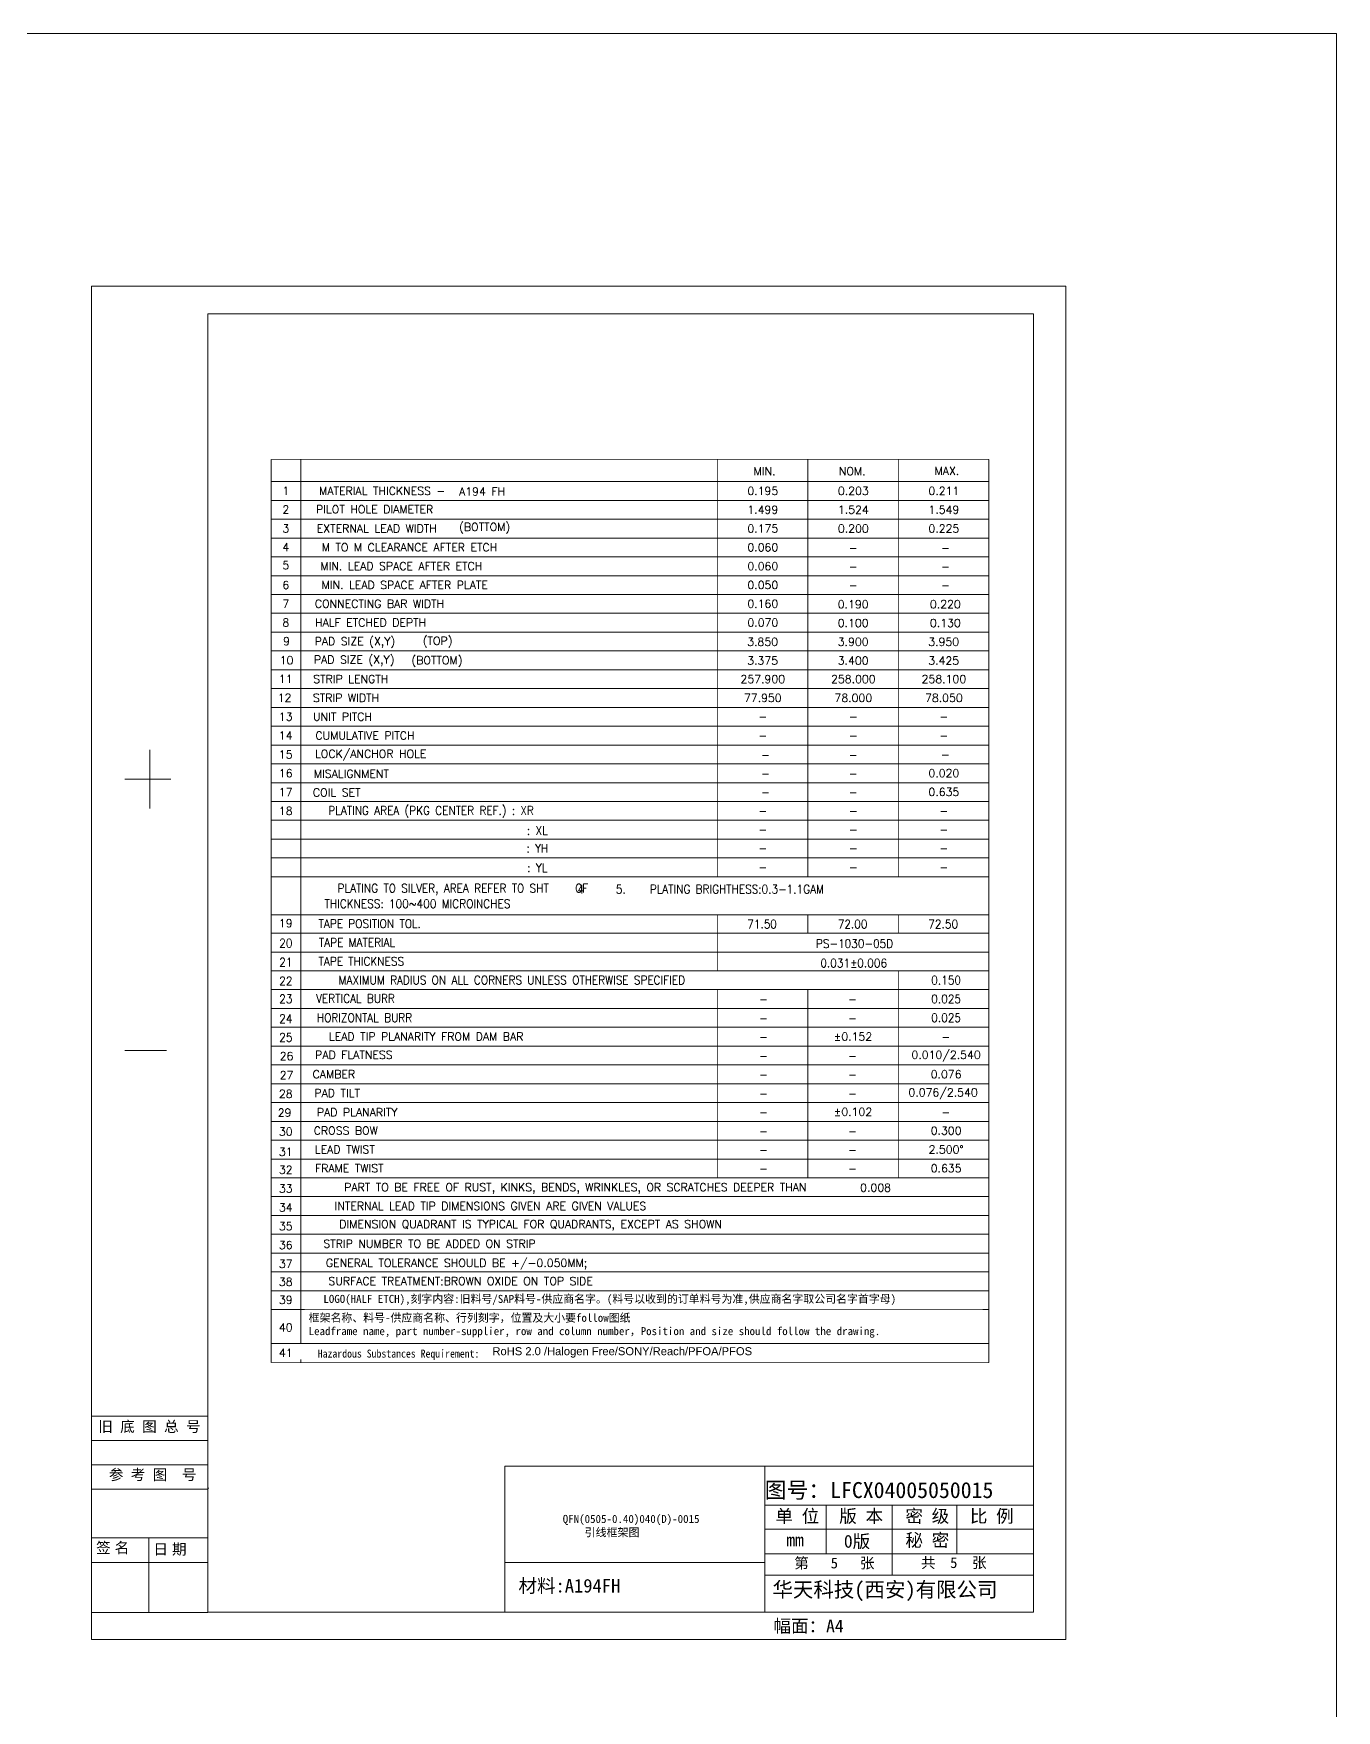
# Model space of a CAD drawing. Extents: x -140 to 3541, y -503 to -95.
# Drawn here: x 3433.1 to 3540.6, y -364.9 to -226.6 of the extents above; entities that cross this region are included whole.
import ezdxf
from ezdxf.enums import TextEntityAlignment as Align

# ---------------------------------------------------------------- set-up
doc = ezdxf.new("R2010")
doc.units = 0
doc.header["$LTSCALE"] = 5
doc.header["$MEASUREMENT"] = 0
doc.layers.add('5', color=7, linetype='CONTINUOUS')
doc.layers.add('图层1实体', color=7, linetype='CONTINUOUS', lineweight=18)
doc.styles.add('ROMANS', font='SIMPLEX', dxfattribs={"width": 0.8, "height": 0.018})
doc.styles.add('SIMPLEX', font='SIMPLEX')
doc.styles.add('宋体', font='')
doc.styles.get('宋体').set_extended_font_data('SimSun')

msp = doc.modelspace()

# ---------------------------------------------------------------- linework, layer by layer
at = {"layer": '5', "color": 3, "lineweight": 0}
for p, q in [((3455.12785, -336.18695, 0.00263), (3455.12785, -261.68541, 0.00263)), ((3452.69195, -263.52546, 0.00263), (3511.88772, -263.52546, 0.00263)), ((3452.69195, -265.07735, 0.00263), (3511.88772, -265.07735, 0.00263)), ((3452.69195, -266.62924, 0.00263), (3511.88772, -266.62924, 0.00263)), ((3452.69195, -268.18113, 0.00263), (3511.88772, -268.18113, 0.00263)), ((3452.69195, -269.73302, 0.00263), (3511.88772, -269.73302, 0.00263)), ((3452.69195, -271.28491, 0.00263), (3511.88772, -271.28491, 0.00263)), ((3452.69195, -272.8368, 0.00263), (3511.88772, -272.8368, 0.00263)), ((3452.69195, -274.38869, 0.00263), (3511.88772, -274.38869, 0.00263)), ((3452.69195, -275.94058, 0.00263), (3511.88772, -275.94058, 0.00263)), ((3452.69195, -277.49247, 0.00263), (3511.88772, -277.49247, 0.00263)), ((3452.69195, -279.04436, 0.00263), (3511.88772, -279.04436, 0.00263)), ((3452.69195, -280.59625, 0.00263), (3511.88772, -280.59625, 0.00263)), ((3452.69195, -282.14814, 0.00263), (3511.88772, -282.14814, 0.00263)), ((3452.69195, -283.70003, 0.00263), (3511.88772, -283.70003, 0.00263)), ((3452.69195, -285.25192, 0.00263), (3511.88772, -285.25192, 0.00263)), ((3452.69195, -286.80381, 0.00263), (3511.88772, -286.80381, 0.00263)), ((3452.69195, -288.3557, 0.00263), (3511.88772, -288.3557, 0.00263)), ((3452.69195, -289.90759, 0.00263), (3511.88772, -289.90759, 0.00263)), ((3452.69195, -291.45947, 0.00263), (3511.88772, -291.45947, 0.00263)), ((3452.69195, -293.01136, 0.00263), (3511.88772, -293.01136, 0.00263)), ((3452.69195, -294.56325, 0.00263), (3511.88772, -294.56325, 0.00263)), ((3452.69195, -296.11514, 0.00263), (3511.88772, -296.11514, 0.00263)), ((3452.69195, -299.26828, 0.00263), (3511.88772, -299.26828, 0.00263)), ((3452.69195, -300.7708, 0.00263), (3511.88772, -300.7708, 0.00263)), ((3452.69195, -302.32269, 0.00263), (3511.88772, -302.32269, 0.00263)), ((3452.69195, -303.87458, 0.00263), (3511.88772, -303.87458, 0.00263)), ((3452.69195, -305.42646, 0.00263), (3511.88772, -305.42646, 0.00263)), ((3452.69195, -306.97835, 0.00263), (3511.88772, -306.97835, 0.00263)), ((3452.69195, -308.53024, 0.00263), (3511.88772, -308.53024, 0.00263)), ((3452.69195, -310.08212, 0.00263), (3511.88772, -310.08212, 0.00263)), ((3452.69195, -311.63401, 0.00263), (3511.88772, -311.63401, 0.00263)), ((3452.69195, -313.1859, 0.00263), (3511.88772, -313.1859, 0.00263)), ((3452.69195, -314.73779, 0.00263), (3511.88772, -314.73779, 0.00263)), ((3452.69195, -316.28968, 0.00263), (3511.88772, -316.28968, 0.00263)), ((3452.69195, -317.84157, 0.00263), (3511.88772, -317.84157, 0.00263)), ((3452.69195, -319.39346, 0.00263), (3511.88772, -319.39346, 0.00263)), ((3452.69195, -320.94534, 0.00263), (3511.88772, -320.94534, 0.00263)), ((3452.69195, -320.94534, 0.00263), (3511.88772, -320.94534, 0.00263)), ((3452.69195, -322.49723, 0.00263), (3511.88772, -322.49723, 0.00263)), ((3452.69195, -324.04911, 0.00263), (3511.88772, -324.04911, 0.00263)), ((3452.69195, -325.601, 0.00263), (3511.88772, -325.601, 0.00263)), ((3452.69195, -327.15289, 0.00263), (3511.88772, -327.15289, 0.00263)), ((3452.69195, -328.7048, 0.00263), (3511.88772, -328.7048, 0.00263)), ((3452.69195, -330.25672, 0.00263), (3511.88772, -330.25672, 0.00263)), ((3452.69195, -331.80863, 0.00263), (3511.88772, -331.80863, 0.00263)), ((3452.69195, -331.80863, 0.00263), (3511.88772, -331.80863, 0.00263))]:
    msp.add_line(p, q, dxfattribs=at)
at = {"layer": '5', "color": 7, "lineweight": 0, "const_width": 0.07054, "elevation": 0.00263}
for points in [[(3452.69195, -336.18695), (3452.69195, -261.68541)], [(3452.69195, -261.68541), (3511.88772, -261.68541)], [(3489.4853, -296.11514), (3489.4853, -261.68541)], [(3496.95277, -296.11514), (3496.95277, -261.68541)], [(3504.42025, -296.11514), (3504.42025, -261.68541)], [(3511.88772, -336.18695), (3511.88772, -261.68541)], [(3489.4853, -303.87458), (3489.4853, -299.26828)], [(3489.4853, -303.87458), (3489.4853, -299.26828)], [(3496.95277, -300.7708), (3496.95277, -299.26828)], [(3496.95277, -300.7708), (3496.95277, -299.26828)], [(3504.42025, -300.7708), (3504.42025, -299.26828)], [(3504.42025, -300.7708), (3504.42025, -299.26828)], [(3504.42025, -320.94534), (3504.42025, -303.87458)], [(3489.4853, -320.94534), (3489.4853, -305.42646)], [(3496.95277, -320.94534), (3496.95277, -305.42646)], [(3452.69195, -336.18695), (3511.88772, -336.18695)]]:
    msp.add_lwpolyline(points, dxfattribs=at)
at = {"layer": '图层1实体', "lineweight": 0}
for p, q in [((3442.68878, -285.65309, 0.04423), (3442.68878, -290.47558, 0.04423)), ((3440.61909, -288.06433, 0.04423), (3444.06857, -288.06433, 0.04423)), ((3440.96404, -288.06433, 0.04423), (3444.41352, -288.06433, 0.04423)), ((3440.61909, -310.45444, 0.04423), (3444.06857, -310.45444, 0.04423)), ((3447.46466, -340.58831, 0.04423), (3437.8595, -340.58831, 0.04423)), ((3447.46466, -342.59968, 0.04423), (3437.8595, -342.59968, 0.04423)), ((3447.46466, -344.61106, 0.04423), (3437.8595, -344.61106, 0.04423)), ((3471.96112, -356.77459, 0.04423), (3471.96112, -344.71248, 0.04423)), ((3471.96112, -344.71248, 0.04423), (3515.55665, -344.71248, 0.04423)), ((3493.39408, -344.71248, 0.04423), (3493.39408, -356.77459, 0.04423)), ((3447.46466, -346.62244, 0.04423), (3437.8595, -346.62244, 0.04423)), ((3447.51441, -346.51704, 0.04423), (3447.51441, -346.57677, 0.04423)), ((3493.39408, -347.94037, 0.04423), (3515.55665, -347.94037, 0.04423)), ((3498.46473, -347.98103, 0.04423), (3498.46473, -351.94851, 0.04423)), ((3503.92265, -347.98103, 0.04423), (3503.92265, -353.71347, 0.04423)), ((3509.23881, -347.98103, 0.04423), (3509.23881, -351.94851, 0.04423)), ((3437.8595, -350.64112, 0.04423), (3447.46466, -350.64519, 0.04423)), ((3442.60999, -350.64112, 0.04423), (3442.60999, -356.73315, 0.04423)), ((3442.60999, -356.73315, 0.04423), (3442.60999, -350.70084, 0.04423)), ((3493.39408, -349.91252, 0.04423), (3515.55665, -349.91252, 0.04423)), ((3447.46466, -352.66044, 0.04423), (3437.8595, -352.66044, 0.04423)), ((3493.39408, -352.66044, 0.04423), (3471.96112, -352.66044, 0.04423)), ((3493.39408, -351.94851, 0.04423), (3515.55665, -351.94851, 0.04423)), ((3493.39408, -353.71347, 0.04423), (3515.55665, -353.71347, 0.04423)), ((3447.45836, -356.78105, 0.04423), (3437.88685, -356.78105, 0.04423))]:
    msp.add_line(p, q, dxfattribs=at)
at = {"layer": '图层1实体'}
msp.add_lwpolyline([(3120.44441, -226.57204), (3540.55455, -226.57204), (3540.55455, -503.1744), (3120.44441, -503.1744)], close=True, dxfattribs=at)
at = {"layer": '图层1实体', "lineweight": 0, "elevation": 0.04423}
for points in [[(3437.8595, -247.41515), (3518.23248, -247.41515), (3518.23248, -359.02376), (3437.8595, -359.02376)], [(3447.46466, -249.67789), (3515.55665, -249.67789), (3515.55665, -356.77459), (3447.46466, -356.77459)]]:
    msp.add_lwpolyline(points, close=True, dxfattribs=at)

# ---------------------------------------------------------------- texts
at = {"layer": '5', "color": 7, "lineweight": 0, "style": 'SIMPLEX'}
for s, p in [('MIN.', (3493.38418, -262.65791, -0.10287)), ('NOM.', (3500.61341, -262.6657, -0.10287)), ('MAX.', (3508.42655, -262.65013, -0.10287))]:
    msp.add_text(s, height=0.66, dxfattribs=at).set_placement(p, align=Align.MIDDLE)
at = {"layer": '5', "color": 3, "lineweight": 0}
for s, style, p in [('1', 'SIMPLEX', (3453.90559, -264.27297, -0.10287)), ('MATERIAL THICKNESS - ', 'SIMPLEX', (3462.07729, -264.28977, -0.10287)), ('A194 FH', 'SIMPLEX', (3470.08861, -264.33982, -0.10287)), ('0.195', 'SIMPLEX', (3493.23899, -264.29174, -0.10287)), ('0.203', 'SIMPLEX', (3500.70646, -264.29174, -0.10287)), ('0.211', 'SIMPLEX', (3508.17393, -264.29174, -0.10287)), ('2', 'SIMPLEX', (3453.90559, -265.82486, -0.10287)), ('PILOT HOLE DIAMETER', 'SIMPLEX', (3461.22546, -265.80894, -0.10287)), ('1.499', 'SIMPLEX', (3493.23899, -265.84363, -0.10287)), ('1.524', 'SIMPLEX', (3500.70646, -265.84363, -0.10287)), ('1.549', 'SIMPLEX', (3508.17393, -265.84363, -0.10287)), ('(BOTTOM)', 'SIMPLEX', (3470.29868, -267.31331, -0.10287)), ('3', 'SIMPLEX', (3453.90559, -267.3943, -0.10287)), ('EXTERNAL LEAD WIDTH', 'SIMPLEX', (3461.40247, -267.39354, -0.10287)), ('0.175', 'SIMPLEX', (3493.23899, -267.39552, -0.10287)), ('0.200', 'SIMPLEX', (3500.70646, -267.39552, -0.10287)), ('0.225', 'SIMPLEX', (3508.17393, -267.39552, -0.10287)), ('4', 'SIMPLEX', (3453.90559, -268.94034, -0.10287)), ('M TO M CLEARANCE AFTER ETCH', 'SIMPLEX', (3464.09647, -268.94543, -0.10287)), ('0.060', 'SIMPLEX', (3493.23899, -268.94741, -0.10287)), ('5', 'SIMPLEX', (3453.90559, -270.42202, -0.10287)), ('MIN. LEAD SPACE AFTER ETCH', 'SIMPLEX', (3463.42684, -270.49732, -0.10287)), ('0.060', 'SIMPLEX', (3493.23899, -270.4993, -0.10287)), ('6', 'SIMPLEX', (3453.90559, -272.05529, -0.10287)), ('MIN. LEAD SPACE AFTER PLATE', 'SIMPLEX', (3463.70496, -272.04921, -0.10287)), ('0.050', 'SIMPLEX', (3493.23899, -272.05119, -0.10287)), ('7', 'SIMPLEX', (3453.90559, -273.59608, -0.10287)), ('CONNECTING BAR WIDTH', 'SIMPLEX', (3461.62487, -273.6011, -0.10287)), ('0.160', 'SIMPLEX', (3493.23899, -273.60308, -0.10287)), ('0.190', 'SIMPLEX', (3500.69222, -273.63614, -0.10287)), ('0.220', 'SIMPLEX', (3508.29771, -273.63614, -0.10287)), ('8', 'SIMPLEX', (3453.90559, -275.14797, -0.10287)), ('HALF ETCHED DEPTH', 'SIMPLEX', (3460.89092, -275.15299, -0.10287)), ('0.070', 'SIMPLEX', (3493.23899, -275.15497, -0.10287)), ('0.100', 'SIMPLEX', (3500.69222, -275.18803, -0.10287)), ('0.130', 'SIMPLEX', (3508.29771, -275.18803, -0.10287)), ('9', 'SIMPLEX', (3453.9573, -276.68711, -0.10287)), ('PAD SIZE (X,Y)', 'SIMPLEX', (3459.60036, -276.74517, 0.00263)), ('(TOP)', 'SIMPLEX', (3466.41595, -276.70553, 0.00263)), ('3.850', 'SIMPLEX', (3493.22475, -276.73992, -0.10287)), ('3.900', 'SIMPLEX', (3500.69222, -276.73992, -0.10287)), ('3.950', 'SIMPLEX', (3508.15969, -276.73992, -0.10287)), ('10', 'SIMPLEX', (3453.9573, -278.25587, -0.10287)), ('PAD SIZE (X,Y)', 'SIMPLEX', (3459.53908, -278.25677, 0.00263)), ('(BOTTOM)', 'SIMPLEX', (3466.36343, -278.30908, 0.00263)), ('3.375', 'SIMPLEX', (3493.22475, -278.29181, -0.10287)), ('3.400', 'SIMPLEX', (3500.69222, -278.29181, -0.10287)), ('3.425', 'SIMPLEX', (3508.15969, -278.29181, -0.10287)), ('11', 'SIMPLEX', (3453.89139, -279.79932, -0.10287)), ('STRIP LENGTH', 'SIMPLEX', (3459.2562, -279.80866, -0.10287)), ('257.900', 'SIMPLEX', (3493.23899, -279.81064, -0.10287)), ('258.000', 'SIMPLEX', (3500.70646, -279.81064, -0.10287)), ('258.100', 'SIMPLEX', (3508.17393, -279.81064, -0.10287)), ('12', 'SIMPLEX', (3453.79288, -281.35272, -0.10287)), ('STRIP WIDTH', 'SIMPLEX', (3458.86378, -281.36055, -0.10287)), ('77.950', 'SIMPLEX', (3493.23899, -281.36253, -0.10287)), ('78.000', 'SIMPLEX', (3500.70646, -281.36253, -0.10287)), ('78.050', 'SIMPLEX', (3508.17393, -281.36253, -0.10287)), ('13', 'SIMPLEX', (3453.89139, -282.91305, -0.10287)), ('UNIT PITCH', 'SIMPLEX', (3458.5748, -282.91244, -0.10287)), ('-', 'SIMPLEX', (3493.23899, -282.91442, -0.10287)), ('-', 'SIMPLEX', (3500.70646, -282.91442, -0.10287)), ('-', 'SIMPLEX', (3508.17393, -282.91442, -0.10287)), ('14', 'SIMPLEX', (3453.89139, -284.46493, -0.10287)), ('CUMULATIVE PITCH', 'SIMPLEX', (3460.42517, -284.47009, -0.10287)), ('-', 'SIMPLEX', (3493.23899, -284.46631, -0.10287)), ('-', 'SIMPLEX', (3500.70646, -284.46631, -0.10287)), ('-', 'SIMPLEX', (3508.17393, -284.46631, -0.10287)), ('15', 'SIMPLEX', (3453.89139, -286.03349, -0.10287)), ('LOCK/ANCHOR HOLE', 'SIMPLEX', (3460.89989, -286.0233, -0.10287)), ('-', 'SIMPLEX', (3508.29771, -286.05126, -0.10287)), ('16', 'SIMPLEX', (3453.89139, -287.57715, -0.10287)), ('MISALIGNMENT', 'SIMPLEX', (3459.30479, -287.61694, -0.10287)), ('0.020', 'SIMPLEX', (3508.17393, -287.57009, -0.10287)), ('17', 'SIMPLEX', (3453.89139, -289.12904, -0.10287)), ('COIL SET', 'SIMPLEX', (3458.09773, -289.16627, -0.10287)), ('0.635', 'SIMPLEX', (3508.17393, -289.12198, -0.10287)), ('18', 'SIMPLEX', (3453.89139, -290.68092, -0.10287)), ('-', 'SIMPLEX', (3493.23899, -290.67387, -0.10287)), ('-', 'SIMPLEX', (3500.70646, -290.67387, -0.10287)), ('-', 'SIMPLEX', (3508.17393, -290.67387, -0.10287)), ('-', 'SIMPLEX', (3493.23899, -292.22575, -0.10287)), ('-', 'SIMPLEX', (3500.70646, -292.22575, -0.10287)), ('-', 'SIMPLEX', (3508.17393, -292.22575, -0.10287)), ('-', 'SIMPLEX', (3493.23899, -293.77764, -0.10287)), ('-', 'SIMPLEX', (3500.70646, -293.77764, -0.10287)), ('-', 'SIMPLEX', (3508.17393, -293.77764, -0.10287)), ('-', 'SIMPLEX', (3493.23899, -295.32953, -0.10287)), ('-', 'SIMPLEX', (3500.70646, -295.32953, -0.10287)), ('-', 'SIMPLEX', (3508.17393, -295.32953, -0.10287)), ('19', 'SIMPLEX', (3453.89139, -299.95141, -0.10287)), ('LEAD TIP PLANARITY FROM DAM BAR', 'SIMPLEX', (3465.47397, -309.29455, -0.10287)), ('%%p0.152', 'SIMPLEX', (3500.67528, -309.29653, -0.10287)), ('26', 'SIMPLEX', (3453.9573, -310.90478, -0.10287)), ('PAD FLATNESS', 'SIMPLEX', (3459.51411, -310.79977, -0.10287)), ('0.010/2.540', 'SIMPLEX', (3508.35835, -310.84842, -0.10287)), ('27', 'SIMPLEX', (3453.9573, -312.47354, -0.10287)), ('CAMBER', 'SIMPLEX', (3457.86254, -312.39833, -0.10287)), ('0.076', 'SIMPLEX', (3508.35835, -312.40031, -0.10287)), ('28', 'SIMPLEX', (3453.89139, -314.017, -0.10287)), ('PAD TILT', 'SIMPLEX', (3458.14066, -313.95022, -0.10287)), ('0.076/2.540', 'SIMPLEX', (3508.11036, -313.9522, -0.10287)), ('29', 'SIMPLEX', (3453.79288, -315.5704, -0.10287)), ('PAD PLANARITY', 'SIMPLEX', (3459.78229, -315.54239, -0.10287)), ('%%p0.102', 'SIMPLEX', (3500.67528, -315.50409, -0.10287)), ('30', 'SIMPLEX', (3453.89139, -317.13072, -0.10287)), ('CROSS BOW', 'SIMPLEX', (3458.84615, -317.054, -0.10287)), ('0.300', 'SIMPLEX', (3508.35835, -317.05598, -0.10287)), ('31', 'SIMPLEX', (3453.89139, -318.79804, -0.10287)), ('LEAD TWIST', 'SIMPLEX', (3458.76523, -318.60589, -0.10287)), ('2.500%%d', 'SIMPLEX', (3508.35835, -318.60787, -0.10287)), ('32', 'SIMPLEX', (3453.89139, -320.27903, -0.10287)), ('FRAME TWIST', 'SIMPLEX', (3459.13654, -320.15778, -0.10287)), ('0.635', 'SIMPLEX', (3508.35835, -320.15976, -0.10287)), ('33', 'SIMPLEX', (3453.89139, -321.83092, -0.10287)), ('PART TO BE FREE OF RUST, KINKS, BENDS, WRINKLES, OR SCRATCHES DEEPER THAN', 'SIMPLEX', (3477.77613, -321.81876, -0.10287)), ('0.008', 'SIMPLEX', (3502.54222, -321.75942, -0.10287)), ('34', 'SIMPLEX', (3453.89139, -323.38281, -0.10287)), ('INTERNAL LEAD TIP DIMENSIONS GIVEN ARE GIVEN VALUES', 'SIMPLEX', (3470.7769, -323.26862, -0.10287)), ('35', 'SIMPLEX', (3453.89139, -324.93469, -0.10287)), ('DIMENSION QUADRANT IS TYPICAL FOR QUADRANTS, EXCEPT AS SHOWN', 'SIMPLEX', (3474.09192, -324.86226, -0.10287)), ('36', 'SIMPLEX', (3453.89139, -326.48658, -0.10287)), ('STRIP NUMBER TO BE ADDED ON STRIP', 'SIMPLEX', (3465.75089, -326.37716, -0.10287)), ('37', 'SIMPLEX', (3453.89139, -328.03847, -0.10287)), ('GENERAL TOLERANCE SHOULD BE +/-0.050MM;', 'SIMPLEX', (3467.98265, -328.01184)), ('SURFACE TREATMENT:BROWN OXIDE ON TOP SIDE', 'SIMPLEX', (3468.31862, -329.46242)), ('38', 'SIMPLEX', (3453.89139, -329.51696, -0.10287)), ('LOGO(HALF ETCH),刻字内容:旧料号/SAP料号-供应商名字。(料号以收到的订单料号为准,供应商名字取公司名字首字母) ', '宋体', (3480.84096, -330.95631)), ('39', 'SIMPLEX', (3453.89139, -331.01679, -0.10287)), ('40', 'SIMPLEX', (3453.89139, -333.28173, -0.10287))]:
    msp.add_text(s, height=0.66, dxfattribs=dict(at, style=style)).set_placement(p, align=Align.MIDDLE)
at = {"layer": '5', "color": 3, "lineweight": 0, "width": 0.9}
for s, height, style, p in [('-', 0.7054, 'ROMANS', (3500.69222, -268.98047, -0.10287)), ('-', 0.7054, 'ROMANS', (3508.29771, -268.98047, -0.10287)), ('-', 0.7054, 'ROMANS', (3500.69222, -270.53236, -0.10287)), ('-', 0.7054, 'ROMANS', (3508.29771, -270.53236, -0.10287)), ('-', 0.7054, 'ROMANS', (3500.69222, -272.08425, -0.10287)), ('-', 0.7054, 'ROMANS', (3508.29771, -272.08425, -0.10287)), ('-', 0.7054, 'ROMANS', (3493.45872, -286.05126, -0.10287)), ('-', 0.7054, 'ROMANS', (3500.69222, -286.05126, -0.10287)), ('-', 0.7054, 'ROMANS', (3493.45872, -287.60315, -0.10287)), ('-', 0.7054, 'ROMANS', (3500.69222, -287.60315, -0.10287)), ('PLATING AREA (PKG CENTER REF.) : XR', 0.7054044, 'ROMANS', (3465.88285, -290.69981, 0.00263)), ('-', 0.7054, 'ROMANS', (3493.45872, -289.15504, -0.10287)), ('-', 0.7054, 'ROMANS', (3500.69222, -289.15504, -0.10287)), (': XL', 0.705404, 'ROMANS', (3474.64534, -292.30308, 0.00263)), (': YH', 0.705404, 'ROMANS', (3474.64534, -293.76691, 0.00263)), (': YL', 0.705404, 'ROMANS', (3474.64534, -295.37015, 0.00263)), ('TAPE POSITION TOL.', 0.7054044, 'ROMANS', (3460.82195, -299.98322, -0.10287)), ('71.50', 0.705404, 'ROMANS', (3493.17955, -300.01826, -0.10287)), ('72.00', 0.705404, 'ROMANS', (3500.64702, -300.01826, -0.10287)), ('72.50', 0.705404, 'ROMANS', (3508.1145, -300.01826, -0.10287)), ('20', 0.705404, 'ROMANS', (3453.90559, -301.59443, -0.10287)), ('TAPE MATERIAL', 0.7054044, 'ROMANS', (3459.77659, -301.53511, 0.00263)), ('PS-1030-05D', 0.7054044, 'ROMANS', (3500.80886, -301.62928, 0.00263)), ('21', 0.705404, 'ROMANS', (3453.90559, -303.16387, -0.10287)), ('TAPE THICKNESS', 0.7054044, 'ROMANS', (3460.1253, -303.087, 0.00263)), ('0.031%%p0.006', 0.7054044, 'ROMANS', (3500.73629, -303.23423, 0.00263)), ('22', 0.705404, 'ROMANS', (3453.90559, -304.70991, -0.10287)), ('MAXIMUM RADIUS ON ALL CORNERS UNLESS OTHERWISE SPECIFIED', 0.7054044, 'ROMANS', (3472.53904, -304.63888, -0.10287)), ('0.150', 0.705404, 'ROMANS', (3508.35835, -304.64086, -0.10287)), ('23', 0.705404, 'ROMANS', (3453.90559, -306.19158, -0.10287)), ('VERTICAL BURR', 0.7054044, 'ROMANS', (3459.64345, -306.15805, -0.10287)), ('-', 0.7054, 'ROMANS', (3493.30355, -306.22581, -0.10287)), ('-', 0.7054, 'ROMANS', (3500.64702, -306.22581, -0.10287)), ('0.025', 0.705404, 'ROMANS', (3508.35835, -306.19275, -0.10287)), ('24', 0.705404, 'ROMANS', (3453.90559, -307.82485, -0.10287)), ('HORIZONTAL BURR', 0.7054044, 'ROMANS', (3460.38932, -307.74266, -0.10287)), ('-', 0.7054, 'ROMANS', (3493.30355, -307.7777, -0.10287)), ('-', 0.7054, 'ROMANS', (3500.64702, -307.7777, -0.10287)), ('0.025', 0.705404, 'ROMANS', (3508.35835, -307.74464, -0.10287)), ('25', 0.705404, 'ROMANS', (3453.90559, -309.36564, -0.10287)), ('-', 0.7054, 'ROMANS', (3493.30355, -309.32959, -0.10287)), ('-', 0.7054, 'ROMANS', (3508.33009, -309.32959, -0.10287)), ('-', 0.7054, 'ROMANS', (3493.30355, -310.88148, -0.10287)), ('-', 0.7054, 'ROMANS', (3500.64702, -310.88148, -0.10287)), ('-', 0.7054, 'ROMANS', (3493.30355, -312.43337, -0.10287)), ('-', 0.7054, 'ROMANS', (3500.64702, -312.43337, -0.10287)), ('-', 0.7054, 'ROMANS', (3493.30355, -313.98526, -0.10287)), ('-', 0.7054, 'ROMANS', (3500.64702, -313.98526, -0.10287)), ('-', 0.7054, 'ROMANS', (3493.30355, -315.53715, -0.10287)), ('-', 0.7054, 'ROMANS', (3508.33009, -315.53715, -0.10287)), ('-', 0.7054, 'ROMANS', (3493.30355, -317.08904, -0.10287)), ('-', 0.7054, 'ROMANS', (3500.64702, -317.08904, -0.10287)), ('-', 0.7054, 'ROMANS', (3493.30355, -318.64093, -0.10287)), ('-', 0.7054, 'ROMANS', (3500.64702, -318.64093, -0.10287)), ('-', 0.7054, 'ROMANS', (3493.30355, -320.19282, -0.10287)), ('-', 0.7054, 'ROMANS', (3500.64702, -320.19282, -0.10287)), ('Hazardous Substances Requirement: ', 0.66, '宋体', (3463.39878, -335.51607, -0.23567))]:
    msp.add_text(s, height=height, dxfattribs=dict(at, style=style)).set_placement(p, align=Align.MIDDLE)
at = {"layer": '5', "color": 3, "lineweight": 0, "char_height": 0.7054044, "attachment_point": 5, "style": 'ROMANS'}
for s, insert, width in [('{\\W0.9;PLATING TO SILVER, AREA REFER TO SHT     OF}', (3468.50532, -297.16834), 25.971193), ('{\\W0.9;4      5. }', (3479.9511, -297.14633), 19.2575063), ('{\\W0.9;PLATING BRIGHTHESS:0.3-1.1GAM}', (3491.09988, -297.14137), 16.390952), ('{\\W0.9;THICKNESS: 100~400 MICROINCHES}', (3464.7566, -298.34347, 0.00263), 19.2575063)]:
    msp.add_mtext(s, dxfattribs=dict(at, insert=insert, width=width))
at = {"layer": '图层1实体', "lineweight": 0, "style": '宋体'}
for s, height, p in [('图号：LFCX04005050015', 1.3193066, (3493.39408, -347.35637, 0.04423)), ('单 位', 1.060662, (3494.28269, -349.37405, 0.04423)), ('版 本', 1.060662, (3499.5432, -349.37405, 0.04423)), ('密 级', 1.060662, (3505.00112, -349.37405, 0.04423)), ('比 例', 1.060662, (3510.31727, -349.37405, 0.04423)), ('mm', 1.060662, (3495.17573, -351.33313, 0.04423)), ('幅面：A4', 1.060662, (3494.12054, -358.43447, 0.04423))]:
    msp.add_text(s, height=height, dxfattribs=at).set_placement(p)
at = {"layer": '图层1实体', "color": 1, "lineweight": 0, "style": '宋体'}
for s, p in [('0版', (3499.9289, -351.45248, 0.04423)), ('秘 密', (3505.00112, -351.35779, 0.04423))]:
    msp.add_text(s, height=1.060662, dxfattribs=at).set_placement(p)
at = {"layer": '图层1实体', "lineweight": 0, "attachment_point": 1, "style": '宋体'}
for s, insert, char_height in [('{\\fSimSun|b0|i0|c134|p2;旧 底 图 总 号}', (3438.43292, -341.01228, 0.04423), 0.8838852), ('{\\fSimSun|b0|i0|c134|p2;参 考 图  号}', (3439.30205, -344.98383, 0.04423), 0.8838852), ('{\\fￋￎￌﾣﾤ|b0|i0|c134|p2; 签 名}', (3437.92066, -351.01015, 0.04423), 0.8838852), ('{\\fￋￎￌﾣﾤ|b0|i0|c134|p2; 日 期}', (3442.64564, -351.1296, 0.04423), 0.8838852), ('{\\fSimSun|b0|i0|c134|p2;第   5   张}', (3495.83016, -352.2723, 0.04423), 0.8838852), ('{\\fSimSun|b0|i0|c134|p2;共  5  张}', (3506.28363, -352.24221, 0.04423), 0.8838852), ('材料:A194FH', (3473.08351, -354.02502, 0.0838), 1.121865), ('{\\fSimSun|b0|i0|c134|p2;华天科技(西安)有限公司}', (3494.03308, -354.28195, 0.04423), 1.2374393)]:
    msp.add_mtext(s, dxfattribs=dict(at, insert=insert, char_height=char_height))
at = {"layer": '图层1实体', "lineweight": 0, "insert": (3476.73709, -348.74568, 0.05866), "char_height": 0.6634977, "width": 22.8187912, "attachment_point": 1, "style": '宋体'}
msp.add_mtext('QFN(0505-0.40)040(D)-0015           \\P    引线框架图', dxfattribs=at)

# ---------------------------------------------------------------- next in the draw order: texts
at = {"layer": '5', "color": 3, "lineweight": 0, "insert": (3483.41591, -333.14643, 0.05197), "char_height": 0.66, "width": 55.2713483, "attachment_point": 5, "style": '宋体', "bg_fill": 2}
msp.add_mtext('\\pxql;{\\f宋体|b0|i0|c134|p0;\\W1;框架名称、料号-供应商名称、行列刻字，位置及大小要follow图纸\\P\\fSimSun|b0|i0|c134|p0;Leadframe name, part number-supplier, row and column number，Position and size should follow the drawing.}', dxfattribs=at)

# ---------------------------------------------------------------- next in the draw order: texts
at = {"layer": '5', "color": 3, "lineweight": 0, "insert": (3481.19685, -335.34383), "char_height": 0.66, "width": 55.2713483, "attachment_point": 5, "style": '宋体', "bg_fill": 2}
msp.add_mtext('  {\\fArial|b0|i0|c0|p0;\\H1x;RoHS 2.0 /Halogen Free/SONY/Reach/PFOA/PFOS}', dxfattribs=at)

# ---------------------------------------------------------------- next in the draw order: linework, layer by layer
at = {"layer": '5', "color": 3, "lineweight": 0}
msp.add_line((3452.69195, -334.60299, 0.00263), (3511.88772, -334.60299, 0.00263), dxfattribs=at)

# ---------------------------------------------------------------- next in the draw order: texts
at = {"layer": '5', "color": 3, "lineweight": 0, "style": 'SIMPLEX'}
msp.add_text('41', height=0.66, dxfattribs=at).set_placement((3453.89139, -335.39133, -0.10287), align=Align.MIDDLE)

doc.saveas('drawing.dxf')
